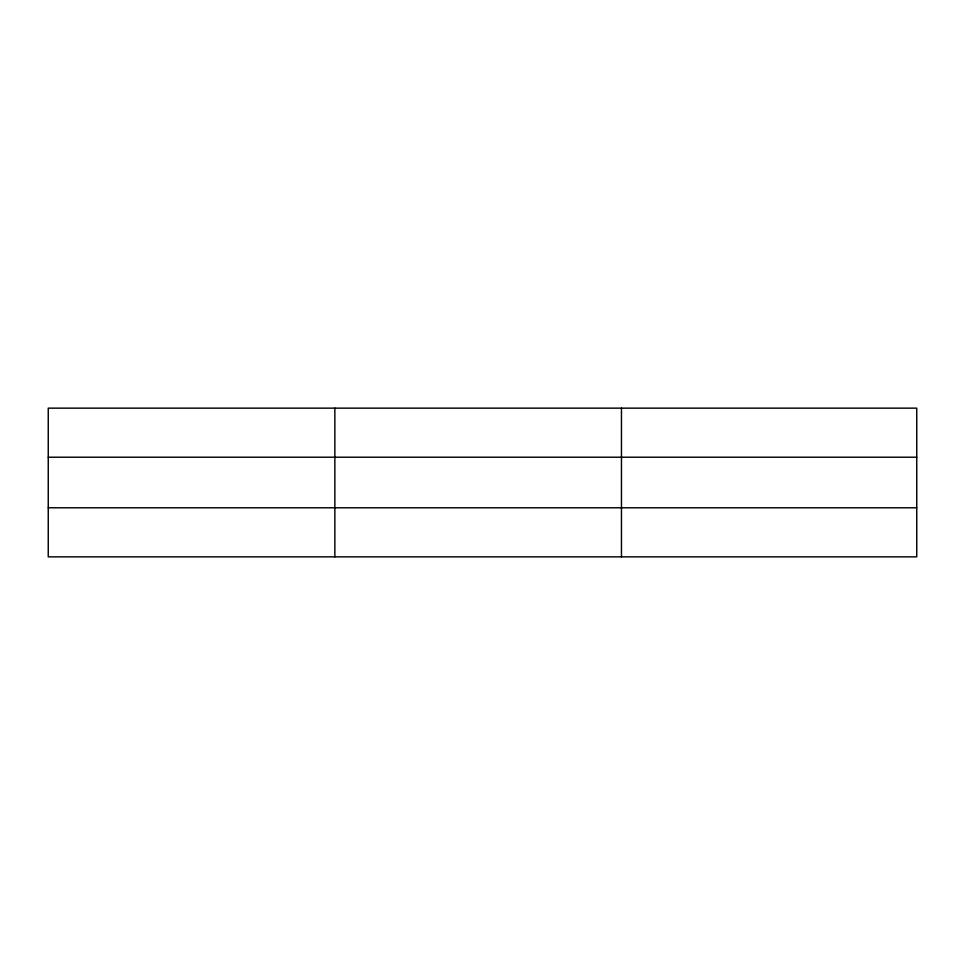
<?xml version="1.0" encoding="UTF-8"?>
<svg xmlns="http://www.w3.org/2000/svg" width="965" height="965" viewBox="0 0 965 965"><rect width="100%" height="100%" fill="white"/><g stroke="black" fill="none" stroke-linecap="round" stroke-linejoin="round"><path stroke-width="1.45" d="M334.855 556.853L334.855 408.147M621.46 556.853L621.46 408.147M916.75 457.217L916.75 408.147L48.25 408.147L48.25 556.853L916.75 556.853L916.75 457.217L48.25 457.217M48.25 507.783L916.75 507.783"/></g></svg>
